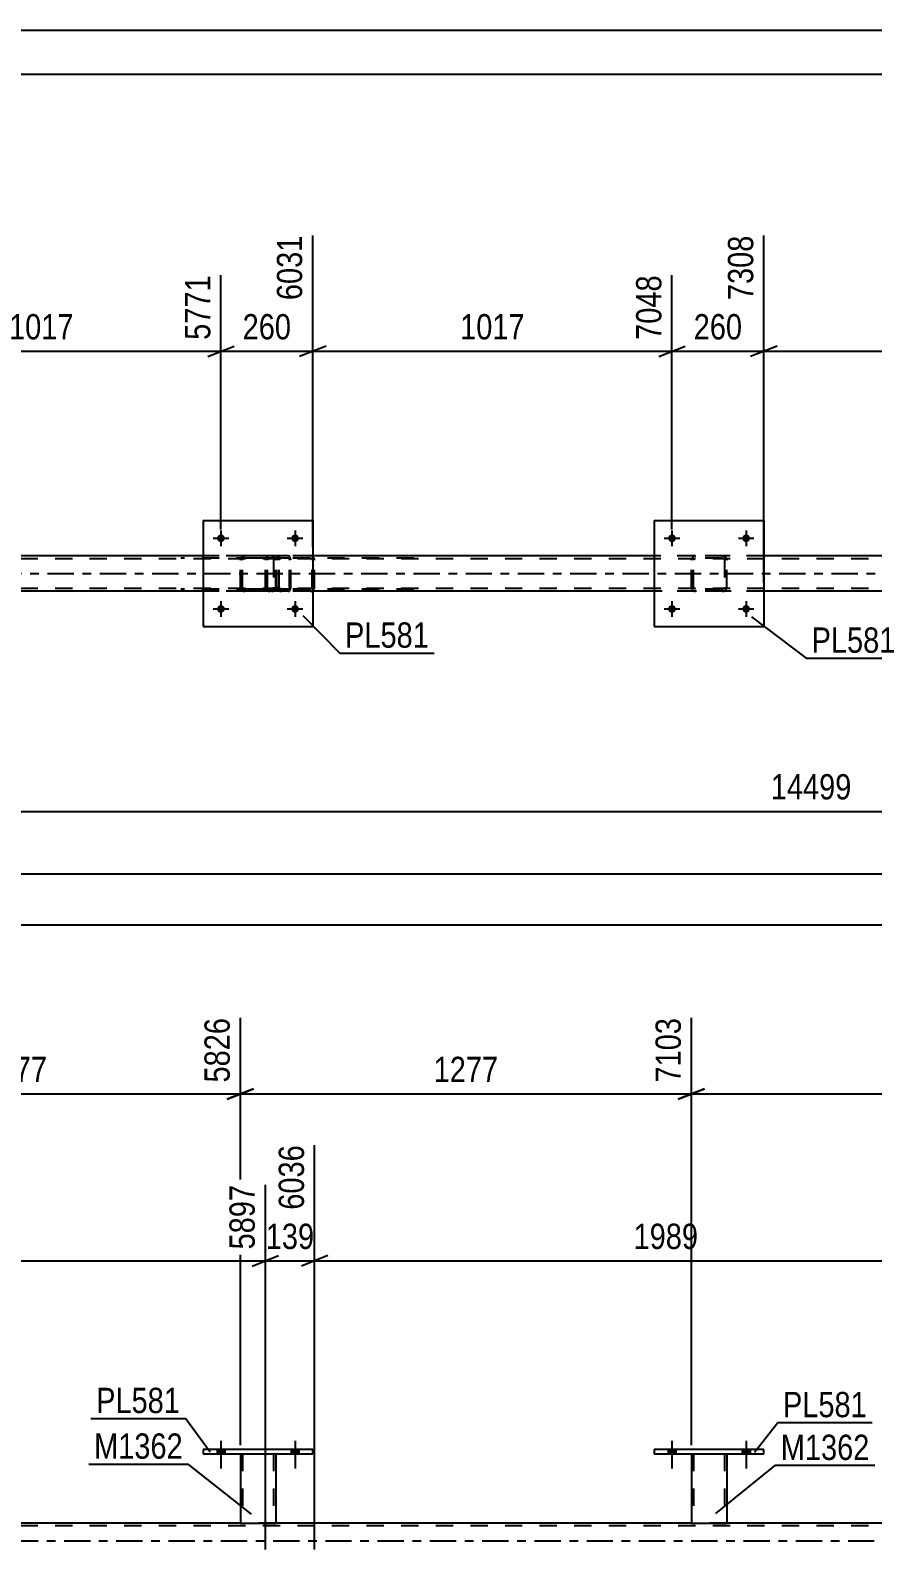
# Model space of a CAD drawing. Header units: millimetres. Extents: x 0 to 841, y 0 to 594.
# Drawn here: x 257.8 to 353.2, y 422 to 594 of the extents above; entities that cross this region are included whole.
import ezdxf

# ---------------------------------------------------------------- set-up
doc = ezdxf.new("R2010")
doc.units = ezdxf.units.MM
doc.linetypes.add('DXK_LINE_DOT2', pattern=[3.9198, 1.9599, -1.9599])
doc.linetypes.add('DXK_LINE_DOT3', pattern=[5.9187, 2.979, -0.9799, 0.9799, -0.9799])
doc.styles.add('Arial Narrow', font='ARIALN.TTF', dxfattribs={"height": 0.2})

# ---------------------------------------------------------------- blocks, each defined once
blk = doc.blocks.new('Unknown-122569384-1133')
at = {"color": 5, "linetype": 'Continuous'}
for p, q in [((841, 594), (0, 594)), ((836, 589), (5, 589))]:
    blk.add_line(p, q, dxfattribs=at)
blk = doc.blocks.new('Bolt-122569384-3863 - 3853')
at = {"linetype": 'Continuous'}
for points in [[(279.83, 536.49, -1), (278.95, 536.49, -1)], [(288.23, 536.49, -1), (287.35, 536.49, -1)]]:
    blk.add_hatch(color=1, dxfattribs=at).paths.add_polyline_path(points)
at = {"color": 1, "linetype": 'Continuous'}
for p, q in [((279.39, 537.37), (279.39, 535.61)), ((287.79, 537.37), (287.79, 535.61)), ((278.51, 536.49), (280.27, 536.49)), ((286.91, 536.49), (288.67, 536.49))]:
    blk.add_line(p, q, dxfattribs=at)
blk = doc.blocks.new('Part-122569384-3983 - 3853')
at = {"color": 7, "linetype": 'DXK_LINE_DOT2'}
for p, q in [((332.67, 534.01), (332.71, 534.19)), ((332.71, 534.19), (332.67, 534.01)), ((332.67, 530.97), (332.67, 534.01)), ((332.91, 534.01), (332.93, 534.1)), ((332.91, 530.97), (332.91, 534.01)), ((332.93, 534.1), (332.98, 534.18)), ((332.97, 534.45), (333.15, 534.49)), ((333.15, 534.49), (332.97, 534.45)), ((332.98, 534.18), (333.06, 534.23)), ((333.06, 534.23), (333.15, 534.25)), ((336.19, 534.49), (333.15, 534.49)), ((336.19, 534.25), (333.15, 534.25)), ((336.19, 534.49), (336.38, 534.45)), ((336.38, 534.45), (336.19, 534.49)), ((336.19, 534.25), (336.29, 534.23)), ((336.29, 534.23), (336.36, 534.18)), ((336.36, 534.18), (336.42, 534.1)), ((336.42, 534.1), (336.43, 534.01)), ((336.43, 534.01), (336.43, 530.97)), ((336.64, 534.19), (336.67, 534.01)), ((336.67, 534.01), (336.64, 534.19)), ((336.67, 530.97), (336.67, 534.01)), ((332.71, 530.78), (332.67, 530.97)), ((332.67, 530.97), (332.71, 530.78)), ((332.93, 530.88), (332.91, 530.97)), ((332.98, 530.8), (332.93, 530.88)), ((333.15, 530.49), (332.97, 530.52)), ((332.97, 530.52), (333.15, 530.49)), ((333.06, 530.75), (332.98, 530.8)), ((333.15, 530.73), (333.06, 530.75)), ((336.19, 530.73), (333.15, 530.73)), ((336.19, 530.49), (333.15, 530.49)), ((336.29, 530.75), (336.19, 530.73)), ((336.38, 530.52), (336.19, 530.49)), ((336.19, 530.49), (336.38, 530.52)), ((336.36, 530.8), (336.29, 530.75)), ((336.42, 530.88), (336.36, 530.8)), ((336.43, 530.97), (336.42, 530.88)), ((336.67, 530.97), (336.64, 530.78)), ((336.64, 530.78), (336.67, 530.97))]:
    blk.add_line(p, q, dxfattribs=at)
at = {"color": 7, "linetype": 'DXK_LINE_DOT3'}
blk.add_line((334.67, 532.49), (334.67, 532.49), dxfattribs=at)
at = {"color": 7, "linetype": 'DXK_LINE_DOT2'}
for centre, start, end in [((333.15, 534.01), 112.5, 157.5), ((333.15, 534.01), 112.5, 157.5), ((336.19, 534.01), 22.5, 67.5), ((336.19, 534.01), 22.5, 67.5), ((333.15, 530.97), 202.5, 247.5), ((333.15, 530.97), 202.5, 247.5), ((336.19, 530.97), 292.5, 337.5), ((336.19, 530.97), 292.5, 337.5)]:
    blk.add_arc(centre, 0.48, start, end, dxfattribs=at)
blk = doc.blocks.new('Bolt-122569384-3864 - 3853')
at = {"linetype": 'Continuous'}
for points in [[(279.83, 528.49, -1), (278.95, 528.49, -1)], [(288.23, 528.49, -1), (287.35, 528.49, -1)]]:
    blk.add_hatch(color=1, dxfattribs=at).paths.add_polyline_path(points)
at = {"color": 1, "linetype": 'Continuous'}
for p, q in [((278.51, 528.49), (280.27, 528.49)), ((279.39, 529.37), (279.39, 527.61)), ((286.91, 528.49), (288.67, 528.49)), ((287.79, 529.37), (287.79, 527.61))]:
    blk.add_line(p, q, dxfattribs=at)
blk = doc.blocks.new('Bolt-122569384-3865 - 3853')
at = {"linetype": 'Continuous'}
for points in [[(330.91, 536.49, -1), (330.03, 536.49, -1)], [(339.31, 536.49, -1), (338.43, 536.49, -1)]]:
    blk.add_hatch(color=1, dxfattribs=at).paths.add_polyline_path(points)
at = {"color": 1, "linetype": 'Continuous'}
for p, q in [((330.47, 537.37), (330.47, 535.61)), ((338.87, 537.37), (338.87, 535.61)), ((329.59, 536.49), (331.35, 536.49)), ((337.99, 536.49), (339.75, 536.49))]:
    blk.add_line(p, q, dxfattribs=at)
blk = doc.blocks.new('Part-122569384-3866 - 3853')
at = {"color": 7, "linetype": 'DXK_LINE_DOT2'}
for p, q in [((281.59, 534.01), (281.63, 534.19)), ((281.63, 534.19), (281.59, 534.01)), ((281.59, 530.97), (281.59, 534.01)), ((281.83, 534.01), (281.85, 534.1)), ((281.83, 530.97), (281.83, 534.01)), ((281.85, 534.1), (281.9, 534.18)), ((281.89, 534.45), (282.07, 534.49)), ((282.07, 534.49), (281.89, 534.45)), ((281.9, 534.18), (281.98, 534.23)), ((281.98, 534.23), (282.07, 534.25)), ((285.11, 534.49), (282.07, 534.49)), ((285.11, 534.25), (282.07, 534.25)), ((285.11, 534.49), (285.3, 534.45)), ((285.3, 534.45), (285.11, 534.49)), ((285.11, 534.25), (285.21, 534.23)), ((285.21, 534.23), (285.28, 534.18)), ((285.28, 534.18), (285.34, 534.1)), ((285.34, 534.1), (285.35, 534.01)), ((285.35, 534.01), (285.35, 530.97)), ((285.56, 534.19), (285.59, 534.01)), ((285.59, 534.01), (285.56, 534.19)), ((285.59, 530.97), (285.59, 534.01)), ((281.63, 530.78), (281.59, 530.97)), ((281.59, 530.97), (281.63, 530.78)), ((281.85, 530.88), (281.83, 530.97)), ((281.9, 530.8), (281.85, 530.88)), ((282.07, 530.49), (281.89, 530.52)), ((281.89, 530.52), (282.07, 530.49)), ((281.98, 530.75), (281.9, 530.8)), ((282.07, 530.73), (281.98, 530.75)), ((285.11, 530.73), (282.07, 530.73)), ((285.11, 530.49), (282.07, 530.49)), ((285.21, 530.75), (285.11, 530.73)), ((285.3, 530.52), (285.11, 530.49)), ((285.11, 530.49), (285.3, 530.52)), ((285.28, 530.8), (285.21, 530.75)), ((285.34, 530.88), (285.28, 530.8)), ((285.35, 530.97), (285.34, 530.88)), ((285.59, 530.97), (285.56, 530.78)), ((285.56, 530.78), (285.59, 530.97))]:
    blk.add_line(p, q, dxfattribs=at)
at = {"color": 7, "linetype": 'DXK_LINE_DOT3'}
blk.add_line((283.59, 532.49), (283.59, 532.49), dxfattribs=at)
at = {"color": 7, "linetype": 'DXK_LINE_DOT2'}
for centre, start, end in [((282.07, 534.01), 112.5, 157.5), ((282.07, 534.01), 112.5, 157.5), ((285.11, 534.01), 22.5, 67.5), ((285.11, 534.01), 22.5, 67.5), ((282.07, 530.97), 202.5, 247.5), ((282.07, 530.97), 202.5, 247.5), ((285.11, 530.97), 292.5, 337.5), ((285.11, 530.97), 292.5, 337.5)]:
    blk.add_arc(centre, 0.48, start, end, dxfattribs=at)
blk = doc.blocks.new('Bolt-122569384-3873 - 3853')
at = {"linetype": 'Continuous'}
for points in [[(330.91, 528.49, -1), (330.03, 528.49, -1)], [(339.31, 528.49, -1), (338.43, 528.49, -1)]]:
    blk.add_hatch(color=1, dxfattribs=at).paths.add_polyline_path(points)
at = {"color": 1, "linetype": 'Continuous'}
for p, q in [((329.59, 528.49), (331.35, 528.49)), ((330.47, 529.37), (330.47, 527.61)), ((337.99, 528.49), (339.75, 528.49)), ((338.87, 529.37), (338.87, 527.61))]:
    blk.add_line(p, q, dxfattribs=at)
blk = doc.blocks.new('Part-122569384-3896 - 3853')
at = {"color": 2, "linetype": 'Continuous'}
for p, q in [((277.39, 538.49), (277.39, 526.49)), ((277.39, 538.49), (289.79, 538.49)), ((289.79, 538.49), (289.79, 526.49)), ((277.39, 526.49), (289.79, 526.49))]:
    blk.add_line(p, q, dxfattribs=at)
blk = doc.blocks.new('Part-122569384-3982 - 3853')
at = {"color": 2, "linetype": 'Continuous'}
for p, q in [((328.47, 538.49), (328.47, 526.49)), ((328.47, 538.49), (340.87, 538.49)), ((340.87, 538.49), (340.87, 526.49)), ((328.47, 526.49), (340.87, 526.49))]:
    blk.add_line(p, q, dxfattribs=at)
blk = doc.blocks.new('Part-122569384-4040 - 3853')
at = {"color": 7, "linetype": 'DXK_LINE_DOT2'}
for p, q in [((285.77, 534.14), (285.74, 534.01)), ((285.74, 530.97), (285.74, 534.01)), ((285.78, 534.19), (285.77, 534.14)), ((286, 534.01), (286.01, 534.1)), ((286, 530.97), (286, 534.01)), ((286.01, 534.1), (286.07, 534.18)), ((286.25, 534.49), (286.06, 534.45)), ((286.07, 534.18), (286.15, 534.23)), ((286.15, 534.23), (286.25, 534.25)), ((301.24, 534.49), (286.25, 534.49)), ((301.24, 534.25), (286.25, 534.25)), ((289.68, 534.45), (289.49, 534.49)), ((289.49, 534.25), (289.58, 534.23)), ((289.58, 534.23), (289.67, 534.18)), ((289.67, 534.18), (289.72, 534.1)), ((289.72, 534.1), (289.74, 534.01)), ((289.74, 530.97), (289.74, 534.01)), ((289.98, 534.09), (289.96, 534.19)), ((290, 534.01), (289.98, 534.09)), ((290, 530.97), (290, 534.01)), ((285.74, 530.97), (285.78, 530.78)), ((286.01, 530.88), (286, 530.97)), ((286.07, 530.8), (286.01, 530.88)), ((286.06, 530.52), (286.25, 530.49)), ((286.15, 530.75), (286.07, 530.8)), ((286.25, 530.73), (286.15, 530.75)), ((301.24, 530.73), (286.25, 530.73)), ((301.24, 530.49), (286.25, 530.49)), ((289.58, 530.75), (289.49, 530.73)), ((289.49, 530.49), (289.68, 530.52)), ((289.67, 530.8), (289.58, 530.75)), ((289.72, 530.88), (289.67, 530.8)), ((289.74, 530.97), (289.72, 530.88)), ((289.96, 530.78), (289.98, 530.9)), ((289.98, 530.9), (290, 530.97))]:
    blk.add_line(p, q, dxfattribs=at)
for centre, start, end in [((286.23, 533.99), 110.7584, 155.6801), ((289.51, 533.99), 24.3199, 69.2416), ((286.23, 530.99), 204.3199, 249.2416), ((289.51, 530.99), 290.7584, 335.6801)]:
    blk.add_arc(centre, 0.496, start, end, dxfattribs=at)
blk = doc.blocks.new('Part-122569384-4041 - 3853')
at = {"color": 7, "linetype": 'DXK_LINE_DOT2'}
for p, q in [((287.02, 534.49), (274.86, 534.49)), ((287.02, 534.25), (274.86, 534.25)), ((284.45, 534.14), (284.42, 534.01)), ((284.42, 530.97), (284.42, 534.01)), ((284.46, 534.19), (284.45, 534.14)), ((284.67, 534.01), (284.69, 534.1)), ((284.67, 530.97), (284.67, 534.01)), ((284.69, 534.1), (284.75, 534.18)), ((284.93, 534.49), (284.73, 534.45)), ((284.75, 534.18), (284.83, 534.23)), ((284.83, 534.23), (284.93, 534.25)), ((285.74, 534.49), (285.74, 534.25)), ((287.12, 534.45), (287.02, 534.49)), ((287.02, 534.25), (287.07, 534.23)), ((287.07, 534.23), (287.11, 534.18)), ((287.11, 534.18), (287.14, 534.1)), ((287.21, 534.35), (287.12, 534.45)), ((287.14, 534.1), (287.15, 534.01)), ((287.15, 530.97), (287.15, 534.01)), ((287.27, 534.19), (287.21, 534.35)), ((287.29, 534.01), (287.27, 534.19)), ((287.29, 530.97), (287.29, 534.01)), ((287.02, 530.73), (274.86, 530.73)), ((287.02, 530.49), (274.86, 530.49)), ((284.42, 530.97), (284.46, 530.78)), ((284.69, 530.88), (284.67, 530.97)), ((284.75, 530.8), (284.69, 530.88)), ((284.73, 530.52), (284.93, 530.49)), ((284.83, 530.75), (284.75, 530.8)), ((284.93, 530.73), (284.83, 530.75)), ((285.74, 530.49), (285.74, 530.73)), ((287.07, 530.75), (287.02, 530.73)), ((287.02, 530.49), (287.12, 530.52)), ((287.11, 530.8), (287.07, 530.75)), ((287.14, 530.88), (287.11, 530.8)), ((287.12, 530.52), (287.21, 530.63)), ((287.15, 530.97), (287.14, 530.88)), ((287.21, 530.63), (287.27, 530.78)), ((287.27, 530.78), (287.29, 530.97))]:
    blk.add_line(p, q, dxfattribs=at)
for centre, start, end in [((284.91, 533.99), 111.1941, 156.1506), ((284.91, 530.98), 203.8494, 248.8059)]:
    blk.add_arc(centre, 0.492, start, end, dxfattribs=at)
blk = doc.blocks.new('Part-122569384-4061 - 3853')
at = {"color": 7, "linetype": 'DXK_LINE_DOT2'}
for p, q in [((748.62, 534.17), (105.87, 534.17)), ((748.62, 534.49), (124.15, 534.49)), ((289.79, 534.49), (277.39, 534.49)), ((340.87, 534.49), (328.47, 534.49)), ((748.62, 530.81), (105.87, 530.81)), ((289.79, 530.49), (277.39, 530.49)), ((744.84, 530.49), (328.47, 530.49)), ((340.87, 530.49), (328.47, 530.49))]:
    blk.add_line(p, q, dxfattribs=at)
at = {"color": 2, "linetype": 'Continuous'}
for p, q in [((277.39, 534.49), (238.71, 534.49)), ((328.47, 534.49), (289.79, 534.49)), ((379.55, 534.49), (340.87, 534.49)), ((277.39, 530.49), (238.71, 530.49)), ((328.47, 530.49), (289.79, 530.49)), ((379.55, 530.49), (340.87, 530.49))]:
    blk.add_line(p, q, dxfattribs=at)
at = {"color": 7, "linetype": 'DXK_LINE_DOT3'}
blk.add_line((105.87, 532.49), (748.62, 532.49), dxfattribs=at)
blk = doc.blocks.new('Part-122569384-5220 - 5043')
at = {"color": 2, "linetype": 'Continuous'}
for p, q in [((281.59, 424.98), (234.51, 424.98)), ((332.67, 424.98), (285.59, 424.98)), ((383.75, 424.98), (336.67, 424.98))]:
    blk.add_line(p, q, dxfattribs=at)
at = {"color": 7, "linetype": 'DXK_LINE_DOT2'}
for p, q in [((285.59, 424.98), (281.59, 424.98)), ((336.67, 424.98), (332.67, 424.98)), ((748.62, 424.66), (48.55, 424.66))]:
    blk.add_line(p, q, dxfattribs=at)
at = {"color": 7, "linetype": 'DXK_LINE_DOT3'}
blk.add_line((48.55, 422.98), (748.62, 422.98), dxfattribs=at)
blk = doc.blocks.new('Part-122569384-5246 - 5043')
at = {"color": 2, "linetype": 'Continuous'}
for p, q in [((281.59, 432.82), (281.59, 424.98)), ((285.59, 432.82), (285.59, 424.98)), ((281.59, 424.98), (285.59, 424.98))]:
    blk.add_line(p, q, dxfattribs=at)
at = {"color": 7, "linetype": 'DXK_LINE_DOT2'}
for p, q in [((281.59, 432.82), (285.59, 432.82)), ((281.59, 432.82), (281.59, 432.82)), ((281.59, 432.82), (281.59, 432.82)), ((281.83, 432.82), (281.83, 424.98)), ((285.35, 432.82), (285.35, 424.98)), ((285.59, 432.82), (285.59, 432.82)), ((285.59, 432.82), (285.59, 432.82)), ((285.3, 424.98), (285.34, 424.98)), ((285.3, 424.98), (285.34, 424.98)), ((285.34, 424.98), (285.35, 424.98)), ((285.34, 424.98), (285.35, 424.98))]:
    blk.add_line(p, q, dxfattribs=at)
blk = doc.blocks.new('Part-122569384-5289 - 5043')
at = {"color": 2, "linetype": 'Continuous'}
for p, q in [((277.39, 433.3), (277.39, 432.82)), ((289.79, 433.3), (277.39, 433.3)), ((277.39, 432.82), (289.79, 432.82)), ((289.79, 432.82), (289.79, 433.3))]:
    blk.add_line(p, q, dxfattribs=at)
blk = doc.blocks.new('Part-122569384-5444 - 5043')
at = {"color": 2, "linetype": 'Continuous'}
for p, q in [((332.67, 432.82), (332.67, 424.98)), ((336.67, 432.82), (336.67, 424.98)), ((332.67, 424.98), (336.67, 424.98))]:
    blk.add_line(p, q, dxfattribs=at)
at = {"color": 7, "linetype": 'DXK_LINE_DOT2'}
for p, q in [((332.67, 432.82), (336.67, 432.82)), ((332.67, 432.82), (332.67, 432.82)), ((332.67, 432.82), (332.67, 432.82)), ((332.91, 432.82), (332.91, 424.98)), ((336.43, 432.82), (336.43, 424.98)), ((336.67, 432.82), (336.67, 432.82)), ((336.67, 432.82), (336.67, 432.82)), ((336.38, 424.98), (336.42, 424.98)), ((336.38, 424.98), (336.42, 424.98)), ((336.42, 424.98), (336.43, 424.98)), ((336.42, 424.98), (336.43, 424.98))]:
    blk.add_line(p, q, dxfattribs=at)
blk = doc.blocks.new('Bolt-122569384-5431 - 5043')
at = {"linetype": 'Continuous'}
for points in [[(278.95, 432.82), (279.83, 432.82), (279.83, 433.3), (278.95, 433.3)], [(287.35, 432.82), (288.23, 432.82), (288.23, 433.3), (287.35, 433.3)]]:
    blk.add_hatch(color=1, dxfattribs=at).paths.add_polyline_path(points)
at = {"color": 1, "linetype": 'Continuous'}
for p, q in [((279.39, 434.3), (279.39, 431.18)), ((287.79, 434.3), (287.79, 431.18)), ((278.95, 433.3), (278.95, 432.82)), ((279.83, 433.3), (279.83, 432.82)), ((287.35, 433.3), (287.35, 432.82)), ((288.23, 433.3), (288.23, 432.82))]:
    blk.add_line(p, q, dxfattribs=at)
blk = doc.blocks.new('Bolt-122569384-5432 - 5043')
at = {"linetype": 'Continuous'}
for points in [[(330.03, 432.82), (330.91, 432.82), (330.91, 433.3), (330.03, 433.3)], [(338.43, 432.82), (339.31, 432.82), (339.31, 433.3), (338.43, 433.3)]]:
    blk.add_hatch(color=1, dxfattribs=at).paths.add_polyline_path(points)
at = {"color": 1, "linetype": 'Continuous'}
for p, q in [((330.47, 434.3), (330.47, 431.18)), ((338.87, 434.3), (338.87, 431.18)), ((330.03, 433.3), (330.03, 432.82)), ((330.91, 433.3), (330.91, 432.82)), ((338.43, 433.3), (338.43, 432.82)), ((339.31, 433.3), (339.31, 432.82))]:
    blk.add_line(p, q, dxfattribs=at)
blk = doc.blocks.new('Bolt-122569384-5433 - 5043')
at = {"linetype": 'Continuous'}
for points in [[(330.03, 432.82), (330.91, 432.82), (330.91, 433.3), (330.03, 433.3)], [(338.43, 432.82), (339.31, 432.82), (339.31, 433.3), (338.43, 433.3)]]:
    blk.add_hatch(color=1, dxfattribs=at).paths.add_polyline_path(points)
at = {"color": 1, "linetype": 'Continuous'}
for p, q in [((330.47, 434.3), (330.47, 431.18)), ((338.87, 434.3), (338.87, 431.18)), ((330.03, 433.3), (330.03, 432.82)), ((330.91, 433.3), (330.91, 432.82)), ((338.43, 433.3), (338.43, 432.82)), ((339.31, 433.3), (339.31, 432.82))]:
    blk.add_line(p, q, dxfattribs=at)
blk = doc.blocks.new('Part-122569384-5439 - 5043')
at = {"color": 2, "linetype": 'Continuous'}
for p, q in [((328.47, 433.3), (328.47, 432.82)), ((340.87, 433.3), (328.47, 433.3)), ((328.47, 432.82), (340.87, 432.82)), ((340.87, 432.82), (340.87, 433.3))]:
    blk.add_line(p, q, dxfattribs=at)
blk = doc.blocks.new('Bolt-122569384-5502 - 5043')
at = {"linetype": 'Continuous'}
for points in [[(278.95, 432.82), (279.83, 432.82), (279.83, 433.3), (278.95, 433.3)], [(287.35, 432.82), (288.23, 432.82), (288.23, 433.3), (287.35, 433.3)]]:
    blk.add_hatch(color=1, dxfattribs=at).paths.add_polyline_path(points)
at = {"color": 1, "linetype": 'Continuous'}
for p, q in [((279.39, 434.3), (279.39, 431.18)), ((287.79, 434.3), (287.79, 431.18)), ((278.95, 433.3), (278.95, 432.82)), ((279.83, 433.3), (279.83, 432.82)), ((287.35, 433.3), (287.35, 432.82)), ((288.23, 433.3), (288.23, 432.82))]:
    blk.add_line(p, q, dxfattribs=at)
blk = doc.blocks.new('StraightDimension-122569384-15116 - 3853')
at = {"color": 7, "linetype": 'Continuous'}
for p, q in [((340.87, 531.49), (340.87, 570.77)), ((330.47, 537.49), (330.47, 566.27)), ((328.97, 557.06), (331.97, 558.26)), ((330.47, 557.66), (340.87, 557.66)), ((342.37, 558.26), (339.37, 557.06))]:
    blk.add_line(p, q, dxfattribs=at)
at = {"color": 0}
blk.add_wipeout([(339.02, 558.41), (339.02, 562.61), (332.33, 562.61), (332.33, 558.41)], dxfattribs=at)
at = {"color": 3, "style": 'Arial Narrow'}
blk.add_text('260', height=2.863, dxfattribs=at).set_placement((332.93, 559.01))
at = {"color": 0, "linetype": 'Continuous'}
blk.add_wipeout([(340.27, 571.37), (336.07, 571.37), (336.07, 562.86), (340.27, 562.86)], dxfattribs=at)
at = {"color": 3, "linetype": 'Continuous', "style": 'Arial Narrow'}
blk.add_text('7308', height=2.863, rotation=90.0002, dxfattribs=at).set_placement((339.67, 563.46))
blk = doc.blocks.new('StraightDimension-122569384-15119 - 3853')
at = {"color": 7, "linetype": 'Continuous'}
for p, q in [((238.71, 535.49), (238.71, 570.77)), ((279.39, 537.49), (279.39, 566.27)), ((240.21, 558.26), (237.21, 557.06)), ((238.71, 557.66), (279.39, 557.66)), ((277.89, 557.06), (280.89, 558.26))]:
    blk.add_line(p, q, dxfattribs=at)
at = {"color": 0, "linetype": 'Continuous'}
blk.add_wipeout([(278.79, 566.87), (274.59, 566.87), (274.59, 558.36), (278.79, 558.36)], dxfattribs=at)
at = {"color": 0}
blk.add_wipeout([(263.31, 558.41), (263.31, 562.61), (254.8, 562.61), (254.8, 558.41)], dxfattribs=at)
at = {"color": 3, "linetype": 'Continuous', "style": 'Arial Narrow'}
blk.add_text('5771', height=2.863, rotation=90.0002, dxfattribs=at).set_placement((278.19, 558.96))
at = {"color": 3, "style": 'Arial Narrow'}
blk.add_text('1017', height=2.863, dxfattribs=at).set_placement((255.4, 559.01))
blk = doc.blocks.new('StraightDimension-122569384-4701 - 3853')
at = {"color": 7, "linetype": 'Continuous'}
blk.add_line((63.31, 492.72), (749.26, 492.72), dxfattribs=at)
blk = doc.blocks.new('StraightDimension-122569384-4879 - 3853')
at = {"color": 7, "linetype": 'Continuous'}
blk.add_line((63.95, 505.57), (628.52, 505.57), dxfattribs=at)
at = {"color": 0}
blk.add_wipeout([(351.4, 506.32), (351.4, 510.52), (341.06, 510.52), (341.06, 506.32)], dxfattribs=at)
at = {"color": 3, "style": 'Arial Narrow'}
blk.add_text('14499', height=2.863, dxfattribs=at).set_placement((341.66, 506.92))
blk = doc.blocks.new('StraightDimension-122569384-10320 - 3853')
at = {"color": 7, "linetype": 'Continuous'}
blk.add_line((63.95, 498.51), (748.62, 498.51), dxfattribs=at)
blk = doc.blocks.new('StraightDimension-122569384-15115 - 3853')
at = {"color": 7, "linetype": 'Continuous'}
for p, q in [((340.87, 531.49), (340.87, 570.77)), ((381.55, 537.49), (381.55, 566.27)), ((342.37, 558.26), (339.37, 557.06)), ((340.87, 557.66), (381.55, 557.66)), ((380.05, 557.06), (383.05, 558.26))]:
    blk.add_line(p, q, dxfattribs=at)
at = {"color": 0, "linetype": 'Continuous'}
blk.add_wipeout([(380.95, 566.87), (376.75, 566.87), (376.75, 558.36), (380.95, 558.36)], dxfattribs=at)
at = {"color": 0}
blk.add_wipeout([(365.47, 558.41), (365.47, 562.61), (356.96, 562.61), (356.96, 558.41)], dxfattribs=at)
at = {"color": 3, "linetype": 'Continuous', "style": 'Arial Narrow'}
blk.add_text('8325', height=2.863, rotation=90.0002, dxfattribs=at).set_placement((380.35, 558.96))
at = {"color": 3, "style": 'Arial Narrow'}
blk.add_text('1017', height=2.863, dxfattribs=at).set_placement((357.56, 559.01))
blk = doc.blocks.new('StraightDimension-122569384-15117 - 3853')
at = {"color": 7, "linetype": 'Continuous'}
for p, q in [((289.79, 535.49), (289.79, 570.77)), ((330.47, 537.49), (330.47, 566.27)), ((291.29, 558.26), (288.29, 557.06)), ((289.79, 557.66), (330.47, 557.66)), ((328.97, 557.06), (331.97, 558.26))]:
    blk.add_line(p, q, dxfattribs=at)
at = {"color": 0, "linetype": 'Continuous'}
blk.add_wipeout([(329.87, 566.87), (325.67, 566.87), (325.67, 558.36), (329.87, 558.36)], dxfattribs=at)
at = {"color": 0}
blk.add_wipeout([(314.39, 558.41), (314.39, 562.61), (305.88, 562.61), (305.88, 558.41)], dxfattribs=at)
at = {"color": 3, "linetype": 'Continuous', "style": 'Arial Narrow'}
blk.add_text('7048', height=2.863, rotation=90.0002, dxfattribs=at).set_placement((329.27, 558.96))
at = {"color": 3, "style": 'Arial Narrow'}
blk.add_text('1017', height=2.863, dxfattribs=at).set_placement((306.48, 559.01))
blk = doc.blocks.new('StraightDimension-122569384-15118 - 3853')
at = {"color": 7, "linetype": 'Continuous'}
for p, q in [((289.79, 535.49), (289.79, 570.77)), ((279.39, 537.49), (279.39, 566.27)), ((277.89, 557.06), (280.89, 558.26)), ((279.39, 557.66), (289.79, 557.66)), ((291.29, 558.26), (288.29, 557.06))]:
    blk.add_line(p, q, dxfattribs=at)
at = {"color": 0}
blk.add_wipeout([(287.94, 558.41), (287.94, 562.61), (281.25, 562.61), (281.25, 558.41)], dxfattribs=at)
at = {"color": 3, "style": 'Arial Narrow'}
blk.add_text('260', height=2.863, dxfattribs=at).set_placement((281.85, 559.01))
at = {"color": 0, "linetype": 'Continuous'}
blk.add_wipeout([(289.19, 571.37), (284.99, 571.37), (284.99, 562.86), (289.19, 562.86)], dxfattribs=at)
at = {"color": 3, "linetype": 'Continuous', "style": 'Arial Narrow'}
blk.add_text('6031', height=2.863, rotation=90.0002, dxfattribs=at).set_placement((288.59, 563.46))
blk = doc.blocks.new('StraightDimension-122569384-6050 - 5043')
at = {"color": 7, "linetype": 'Continuous'}
for p, q in [((290, 421.98), (290, 467.78)), ((284.42, 421.98), (284.42, 463.28)), ((282.92, 454.07), (285.92, 455.27)), ((284.42, 454.67), (290, 454.67)), ((291.5, 455.27), (288.5, 454.07))]:
    blk.add_line(p, q, dxfattribs=at)
at = {"color": 0}
blk.add_wipeout([(290.55, 455.42), (290.55, 459.62), (283.87, 459.62), (283.87, 455.42)], dxfattribs=at)
at = {"color": 3, "style": 'Arial Narrow'}
blk.add_text('139', height=2.863, dxfattribs=at).set_placement((284.47, 456.02))
at = {"color": 0, "linetype": 'Continuous'}
blk.add_wipeout([(289.4, 468.38), (285.2, 468.38), (285.2, 459.87), (289.4, 459.87)], dxfattribs=at)
at = {"color": 3, "linetype": 'Continuous', "style": 'Arial Narrow'}
blk.add_text('6036', height=2.863, rotation=90.0002, dxfattribs=at).set_placement((288.8, 460.47))
blk = doc.blocks.new('StraightDimension-122569384-6416 - 5043')
at = {"color": 7, "linetype": 'Continuous'}
for p, q in [((281.59, 433.82), (281.59, 482.19)), ((332.67, 433.82), (332.67, 482.19)), ((283.09, 474.17), (280.09, 472.97)), ((281.59, 473.57), (332.67, 473.57)), ((331.17, 472.97), (334.17, 474.17))]:
    blk.add_line(p, q, dxfattribs=at)
at = {"color": 0, "linetype": 'Continuous'}
blk.add_wipeout([(332.07, 482.79), (327.87, 482.79), (327.87, 474.27), (332.07, 474.27)], dxfattribs=at)
at = {"color": 0}
blk.add_wipeout([(311.39, 474.32), (311.39, 478.52), (302.88, 478.52), (302.88, 474.32)], dxfattribs=at)
at = {"color": 3, "linetype": 'Continuous', "style": 'Arial Narrow'}
blk.add_text('7103', height=2.863, rotation=90.0002, dxfattribs=at).set_placement((331.47, 474.87))
at = {"color": 3, "style": 'Arial Narrow'}
blk.add_text('1277', height=2.863, dxfattribs=at).set_placement((303.48, 474.92))
blk = doc.blocks.new('StraightDimension-122569384-6406 - 5043')
at = {"color": 7, "linetype": 'Continuous'}
for p, q in [((230.51, 433.82), (230.51, 482.19)), ((281.59, 433.82), (281.59, 482.19)), ((232.01, 474.17), (229.01, 472.97)), ((230.51, 473.57), (281.59, 473.57)), ((280.09, 472.97), (283.09, 474.17))]:
    blk.add_line(p, q, dxfattribs=at)
at = {"color": 0, "linetype": 'Continuous'}
blk.add_wipeout([(280.99, 482.79), (276.79, 482.79), (276.79, 474.27), (280.99, 474.27)], dxfattribs=at)
at = {"color": 0}
blk.add_wipeout([(260.31, 474.32), (260.31, 478.52), (251.8, 478.52), (251.8, 474.32)], dxfattribs=at)
at = {"color": 3, "linetype": 'Continuous', "style": 'Arial Narrow'}
blk.add_text('5826', height=2.863, rotation=90.0002, dxfattribs=at).set_placement((280.39, 474.87))
at = {"color": 3, "style": 'Arial Narrow'}
blk.add_text('1277', height=2.863, dxfattribs=at).set_placement((252.4, 474.92))
blk = doc.blocks.new('StraightDimension-122569384-6031 - 5043')
at = {"color": 7, "linetype": 'Continuous'}
for p, q in [((204.86, 421.98), (204.86, 467.78)), ((284.42, 421.98), (284.42, 463.28)), ((206.36, 455.27), (203.36, 454.07)), ((204.86, 454.67), (284.42, 454.67)), ((282.92, 454.07), (285.92, 455.27))]:
    blk.add_line(p, q, dxfattribs=at)
at = {"color": 0, "linetype": 'Continuous'}
blk.add_wipeout([(283.82, 463.88), (279.62, 463.88), (279.62, 455.37), (283.82, 455.37)], dxfattribs=at)
at = {"color": 0}
blk.add_wipeout([(248.9, 455.42), (248.9, 459.62), (240.39, 459.62), (240.39, 455.42)], dxfattribs=at)
at = {"color": 3, "linetype": 'Continuous', "style": 'Arial Narrow'}
blk.add_text('5897', height=2.863, rotation=90.0002, dxfattribs=at).set_placement((283.22, 455.97))
at = {"color": 3, "style": 'Arial Narrow'}
blk.add_text('1989', height=2.863, dxfattribs=at).set_placement((240.99, 456.02))
blk = doc.blocks.new('StraightDimension-122569384-6069 - 5043')
at = {"color": 7, "linetype": 'Continuous'}
for p, q in [((290, 421.98), (290, 467.78)), ((369.56, 421.98), (369.56, 463.28)), ((291.5, 455.27), (288.5, 454.07)), ((290, 454.67), (369.56, 454.67)), ((368.06, 454.07), (371.06, 455.27))]:
    blk.add_line(p, q, dxfattribs=at)
at = {"color": 0, "linetype": 'Continuous'}
blk.add_wipeout([(368.96, 463.88), (364.76, 463.88), (364.76, 455.37), (368.96, 455.37)], dxfattribs=at)
at = {"color": 0}
blk.add_wipeout([(334.03, 455.42), (334.03, 459.62), (325.52, 459.62), (325.52, 455.42)], dxfattribs=at)
at = {"color": 3, "linetype": 'Continuous', "style": 'Arial Narrow'}
blk.add_text('8025', height=2.863, rotation=90.0002, dxfattribs=at).set_placement((368.36, 455.97))
at = {"color": 3, "style": 'Arial Narrow'}
blk.add_text('1989', height=2.863, dxfattribs=at).set_placement((326.12, 456.02))
blk = doc.blocks.new('StraightDimension-122569384-6426 - 5043')
at = {"color": 7, "linetype": 'Continuous'}
for p, q in [((332.67, 433.82), (332.67, 482.19)), ((383.75, 433.82), (383.75, 482.19)), ((334.17, 474.17), (331.17, 472.97)), ((332.67, 473.57), (383.75, 473.57)), ((382.25, 472.97), (385.25, 474.17))]:
    blk.add_line(p, q, dxfattribs=at)
at = {"color": 0, "linetype": 'Continuous'}
blk.add_wipeout([(383.15, 482.79), (378.95, 482.79), (378.95, 474.27), (383.15, 474.27)], dxfattribs=at)
at = {"color": 0}
blk.add_wipeout([(362.47, 474.32), (362.47, 478.52), (353.96, 478.52), (353.96, 474.32)], dxfattribs=at)
at = {"color": 3, "linetype": 'Continuous', "style": 'Arial Narrow'}
blk.add_text('8380', height=2.863, rotation=90.0002, dxfattribs=at).set_placement((382.55, 474.87))
at = {"color": 3, "style": 'Arial Narrow'}
blk.add_text('1277', height=2.863, dxfattribs=at).set_placement((354.56, 474.92))
blk = doc.blocks.new('Mark-122569384-3892 - 3853')
at = {"color": 0}
blk.add_wipeout([(302.95, 524.1), (302.95, 527.1), (293.45, 527.1), (293.45, 524.1)], dxfattribs=at)
blk.add_wipeout([(302.95, 524.1), (302.95, 527.1), (293.45, 527.1), (293.45, 524.1)], dxfattribs=at)
at = {"color": 30, "linetype": 'Continuous'}
for p, q in [((288.67, 527.73), (292.85, 523.5)), ((292.85, 523.5), (303.55, 523.5))]:
    blk.add_line(p, q, dxfattribs=at)
at = {"color": 3, "style": 'Arial Narrow'}
blk.add_text('PL581', height=2.863, dxfattribs=at).set_placement((293.45, 524.1))
blk = doc.blocks.new('Mark-122569384-3978 - 3853')
at = {"color": 0}
blk.add_wipeout([(355.79, 523.53), (355.79, 526.53), (346.28, 526.53), (346.28, 523.53)], dxfattribs=at)
blk.add_wipeout([(355.79, 523.53), (355.79, 526.53), (346.28, 526.53), (346.28, 523.53)], dxfattribs=at)
at = {"color": 30, "linetype": 'Continuous'}
for p, q in [((339.47, 527.61), (345.68, 522.93)), ((345.68, 522.93), (356.39, 522.93))]:
    blk.add_line(p, q, dxfattribs=at)
at = {"color": 3, "style": 'Arial Narrow'}
blk.add_text('PL581', height=2.863, dxfattribs=at).set_placement((346.28, 523.53))
blk = doc.blocks.new('Mark-122569384-5242 - 5043')
at = {"color": 0}
blk.add_wipeout([(275.08, 432.27), (275.08, 435.27), (265.03, 435.27), (265.03, 432.27)], dxfattribs=at)
blk.add_wipeout([(275.08, 432.27), (275.08, 435.27), (265.03, 435.27), (265.03, 432.27)], dxfattribs=at)
at = {"color": 30, "linetype": 'Continuous'}
for p in [(264.43, 431.67), (282.85, 425.98)]:
    blk.add_line(p, (275.68, 431.67), dxfattribs=at)
at = {"color": 3, "style": 'Arial Narrow'}
blk.add_text('M1362', height=2.863, dxfattribs=at).set_placement((265.03, 432.27))
blk = doc.blocks.new('Mark-122569384-5285 - 5043')
at = {"color": 0}
blk.add_wipeout([(274.77, 437.44), (274.77, 440.44), (265.26, 440.44), (265.26, 437.44)], dxfattribs=at)
blk.add_wipeout([(274.77, 437.44), (274.77, 440.44), (265.26, 440.44), (265.26, 437.44)], dxfattribs=at)
at = {"color": 30, "linetype": 'Continuous'}
for p in [(264.66, 436.84), (278.19, 433.01)]:
    blk.add_line(p, (275.37, 436.84), dxfattribs=at)
at = {"color": 3, "style": 'Arial Narrow'}
blk.add_text('PL581', height=2.863, dxfattribs=at).set_placement((265.26, 437.44))
blk = doc.blocks.new('Mark-122569384-5440 - 5043')
at = {"color": 0}
blk.add_wipeout([(352.84, 432.13), (352.84, 435.13), (342.79, 435.13), (342.79, 432.13)], dxfattribs=at)
blk.add_wipeout([(352.84, 432.13), (352.84, 435.13), (342.79, 435.13), (342.79, 432.13)], dxfattribs=at)
at = {"color": 30, "linetype": 'Continuous'}
for p, q in [((335.45, 426.08), (342.19, 431.53)), ((342.19, 431.53), (353.44, 431.53))]:
    blk.add_line(p, q, dxfattribs=at)
at = {"color": 3, "style": 'Arial Narrow'}
blk.add_text('M1362', height=2.863, dxfattribs=at).set_placement((342.79, 432.13))
blk = doc.blocks.new('Mark-122569384-5435 - 5043')
at = {"color": 0}
blk.add_wipeout([(352.55, 436.97), (352.55, 439.97), (343.04, 439.97), (343.04, 436.97)], dxfattribs=at)
blk.add_wipeout([(352.55, 436.97), (352.55, 439.97), (343.04, 439.97), (343.04, 436.97)], dxfattribs=at)
at = {"color": 30, "linetype": 'Continuous'}
for p, q in [((339.8, 433.02), (342.44, 436.37)), ((342.44, 436.37), (353.15, 436.37))]:
    blk.add_line(p, q, dxfattribs=at)
at = {"color": 3, "style": 'Arial Narrow'}
blk.add_text('PL581', height=2.863, dxfattribs=at).set_placement((343.04, 436.97))

msp = doc.modelspace()

# ---------------------------------------------------------------- block references
for name in ['Unknown-122569384-1133', 'Part-122569384-3896 - 3853', 'Part-122569384-3982 - 3853', 'Bolt-122569384-3863 - 3853', 'Bolt-122569384-3865 - 3853', 'Part-122569384-4061 - 3853', 'Part-122569384-4041 - 3853', 'Part-122569384-3866 - 3853', 'Part-122569384-4040 - 3853', 'Part-122569384-3983 - 3853', 'Bolt-122569384-3864 - 3853', 'Bolt-122569384-3873 - 3853', 'Bolt-122569384-5431 - 5043', 'Bolt-122569384-5502 - 5043', 'Bolt-122569384-5432 - 5043', 'Bolt-122569384-5433 - 5043', 'Part-122569384-5289 - 5043', 'Part-122569384-5246 - 5043', 'Part-122569384-5439 - 5043', 'Part-122569384-5444 - 5043', 'Part-122569384-5220 - 5043']:
    msp.add_blockref(name, (0, 0))

# ---------------------------------------------------------------- next in the draw order: block references
for name in ['StraightDimension-122569384-15116 - 3853', 'StraightDimension-122569384-15119 - 3853', 'StraightDimension-122569384-4701 - 3853', 'StraightDimension-122569384-6050 - 5043']:
    msp.add_blockref(name, (0, 0))

# ---------------------------------------------------------------- next in the draw order: block references
for name in ['StraightDimension-122569384-15117 - 3853', 'StraightDimension-122569384-15115 - 3853', 'StraightDimension-122569384-4879 - 3853', 'StraightDimension-122569384-6416 - 5043']:
    msp.add_blockref(name, (0, 0))

# ---------------------------------------------------------------- next in the draw order: block references
for name in ['StraightDimension-122569384-15118 - 3853', 'StraightDimension-122569384-10320 - 3853', 'StraightDimension-122569384-6406 - 5043', 'StraightDimension-122569384-6069 - 5043']:
    msp.add_blockref(name, (0, 0))

# ---------------------------------------------------------------- next in the draw order: block references
for name in ['Mark-122569384-3892 - 3853', 'Mark-122569384-3978 - 3853', 'StraightDimension-122569384-6426 - 5043', 'StraightDimension-122569384-6031 - 5043']:
    msp.add_blockref(name, (0, 0))

# ---------------------------------------------------------------- next in the draw order: block references
for name in ['Mark-122569384-5242 - 5043', 'Mark-122569384-5440 - 5043']:
    msp.add_blockref(name, (0, 0))

# ---------------------------------------------------------------- next in the draw order: block references
for name in ['Mark-122569384-5285 - 5043', 'Mark-122569384-5435 - 5043']:
    msp.add_blockref(name, (0, 0))

doc.saveas('drawing.dxf')
